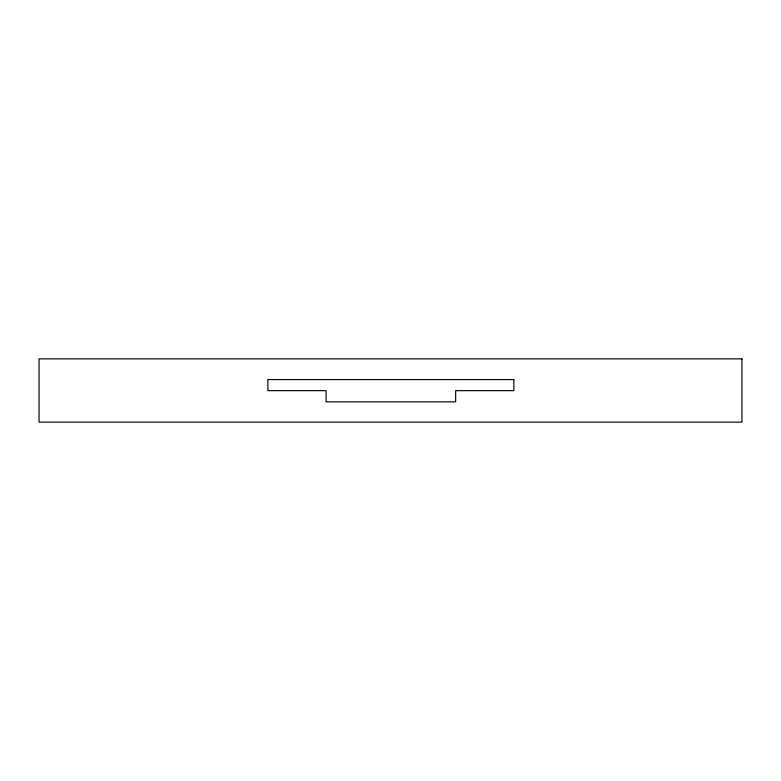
<?xml version="1.0" encoding="UTF-8"?>
<svg xmlns="http://www.w3.org/2000/svg" width="781" height="781" viewBox="0 0 781 781"><rect width="100%" height="100%" fill="white"/><g stroke="black" fill="none" stroke-linecap="round" stroke-linejoin="round"><path stroke-width="1.17" d="M741.95 358.87L39.05 358.87L39.05 422.13L741.95 422.13L741.95 358.87M513.849 379.566L267.883 379.566L267.883 390.656L326.087 390.656L326.087 401.864L455.645 401.864L455.645 390.656L513.849 390.656L513.849 379.566"/></g></svg>
